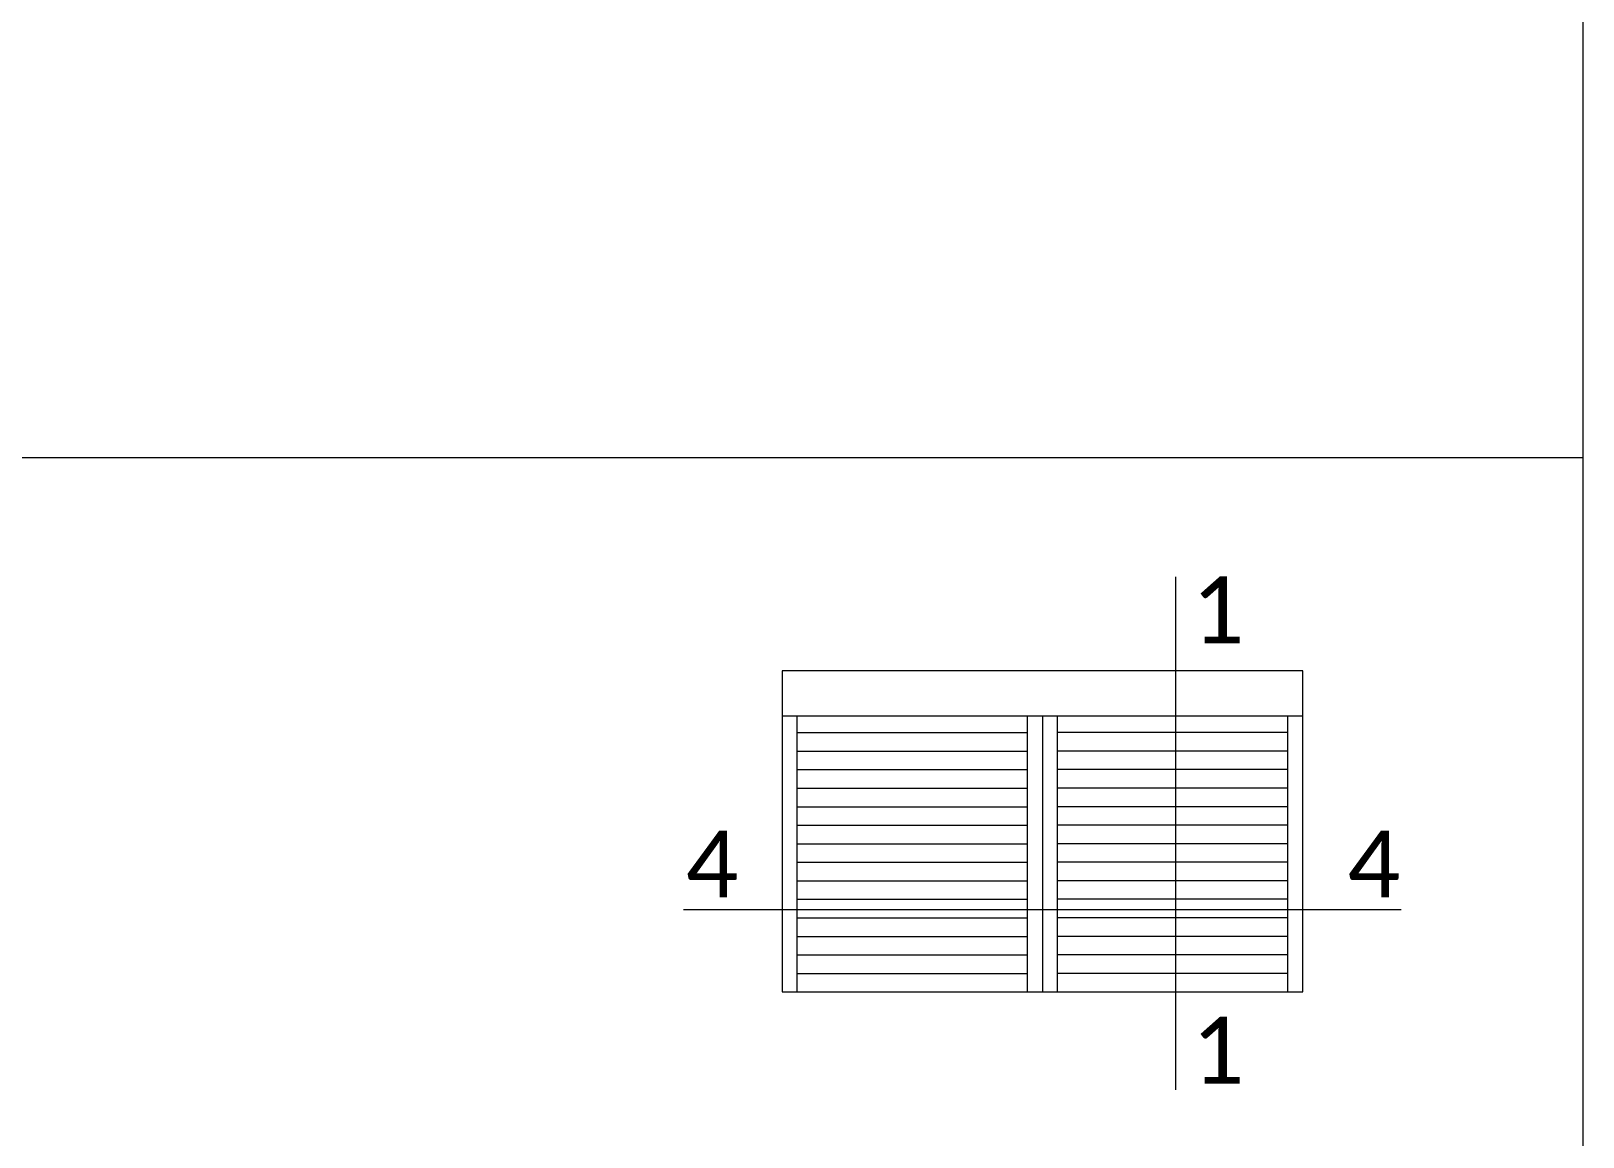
# Model space of a CAD drawing. Header units: millimetres. Extents: x 0 to 7790, y 0 to 17467.
# Drawn here: x 2219.6 to 2545, y 3902.5 to 4134.4 of the extents above; entities that cross this region are included whole.
import ezdxf

# ---------------------------------------------------------------- set-up
doc = ezdxf.new("R2010")
doc.units = ezdxf.units.MM
doc.layers.add('_MB_ramka_0.15', color=124, linetype='Continuous', lineweight=15)
doc.layers.add('_MB_widokowa_0.15', color=153, linetype='Continuous', lineweight=15)
doc.styles.add('_MB_Calibri_Light_2.5', font='calibril.ttf', dxfattribs={"height": 2.5})

msp = doc.modelspace()

# ---------------------------------------------------------------- linework, layer by layer
at = {"layer": '_MB_ramka_0.15'}
for points in [[(45, 5345), (2545, 5345), (2545, 2745), (45, 2745), (45, 5345)], [(1045, 4045), (2545, 4045)]]:
    msp.add_lwpolyline(points, dxfattribs=at)
at = {"layer": '_MB_widokowa_0.15'}
for points in [[(2459.545, 4020.01), (2459.545, 3940.385)], [(2486.274, 3990.791), (2377.074, 3990.791)], [(2380.224, 3932.936), (2380.224, 3990.791)], [(2428.524, 3932.936), (2428.524, 3990.791)], [(2431.674, 3990.791), (2431.674, 3932.936)], [(2434.824, 3932.936), (2434.824, 3990.791)], [(2483.124, 3932.936), (2483.124, 3990.791)], [(2380.224, 3987.326), (2428.524, 3987.326)], [(2483.124, 3987.326), (2434.824, 3987.326)], [(2380.224, 3983.441), (2428.524, 3983.441)], [(2483.124, 3983.441), (2434.824, 3983.441)], [(2380.224, 3979.556), (2428.524, 3979.556)], [(2483.124, 3979.556), (2434.824, 3979.556)], [(2380.224, 3975.671), (2428.524, 3975.671)], [(2483.124, 3975.671), (2434.824, 3975.671)], [(2380.224, 3971.786), (2428.524, 3971.786)], [(2483.124, 3971.786), (2434.824, 3971.786)], [(2380.224, 3967.901), (2428.524, 3967.901)], [(2483.124, 3967.901), (2434.824, 3967.901)], [(2380.224, 3964.016), (2428.524, 3964.016)], [(2483.124, 3964.016), (2434.824, 3964.016)], [(2380.224, 3960.131), (2428.524, 3960.131)], [(2483.124, 3960.131), (2434.824, 3960.131)], [(2380.224, 3956.246), (2428.524, 3956.246)], [(2483.124, 3956.246), (2434.824, 3956.246)], [(2380.224, 3952.361), (2428.524, 3952.361)], [(2483.124, 3952.361), (2434.824, 3952.361)], [(2356.436, 3950.255), (2506.914, 3950.255)], [(2380.224, 3948.476), (2428.524, 3948.476)], [(2483.124, 3948.476), (2434.824, 3948.476)], [(2380.224, 3944.591), (2428.524, 3944.591)], [(2483.124, 3944.591), (2434.824, 3944.591)], [(2380.224, 3940.706), (2428.524, 3940.706)], [(2483.124, 3940.706), (2434.824, 3940.706)], [(2459.545, 3940.385), (2459.545, 3912.385)], [(2380.224, 3936.821), (2428.524, 3936.821)], [(2483.124, 3936.821), (2434.824, 3936.821)]]:
    msp.add_lwpolyline(points, dxfattribs=at)
msp.add_lwpolyline([(2486.274, 3932.936), (2486.274, 4000.241), (2377.074, 4000.241), (2377.074, 3932.936)], close=True, dxfattribs=at)

# ---------------------------------------------------------------- texts
at = {"layer": '_MB_widokowa_0.15', "char_height": 14, "width": 13.66942, "attachment_point": 4, "style": '_MB_Calibri_Light_2.5'}
for s, insert in [('{\\fCalibri Light|b0|i0|c238|p34;1}', (2462.937, 4013.059)), ('{\\fCalibri Light|b0|i0|c238|p34;4}', (2356.885, 3959.745)), ('{\\fCalibri Light|b0|i0|c238|p34;4}', (2495.629, 3959.745)), ('{\\fCalibri Light|b0|i0|c238|p34;1}', (2462.937, 3920.705))]:
    msp.add_mtext(s, dxfattribs=dict(at, insert=insert))

doc.saveas('drawing.dxf')
